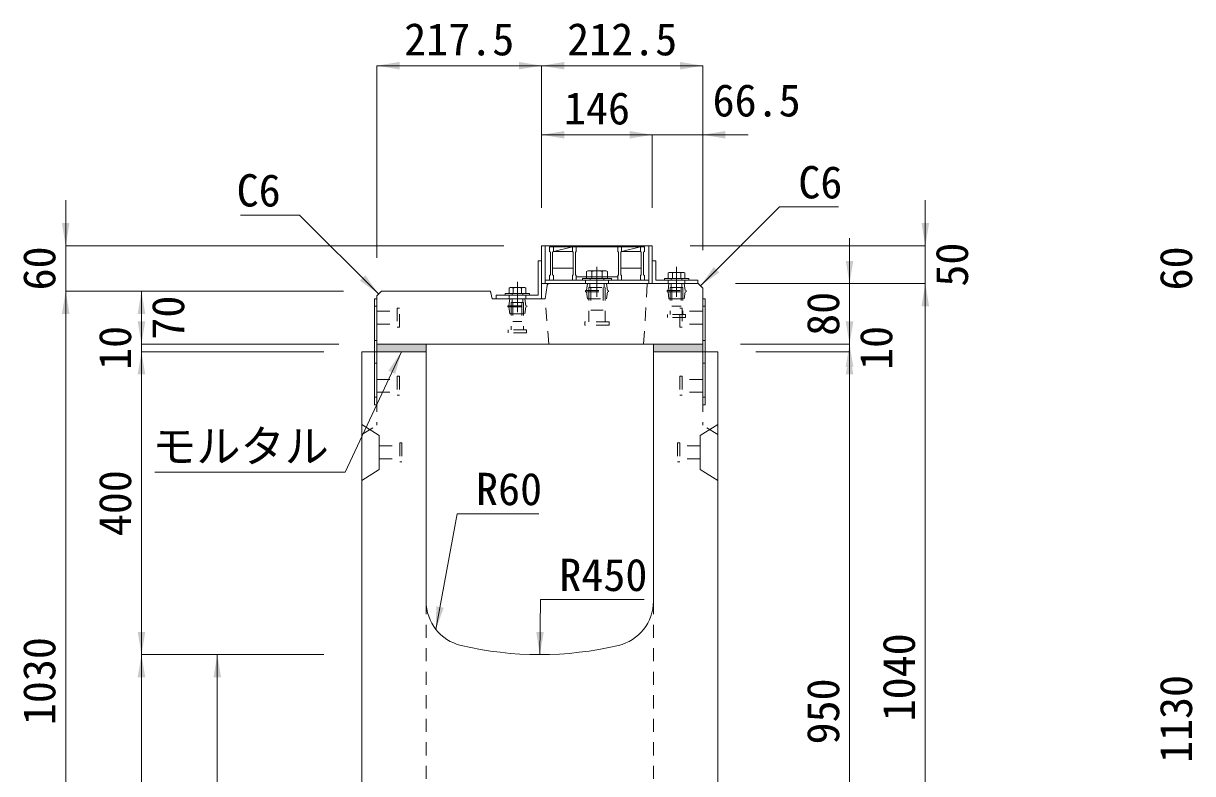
# Model space of a CAD drawing. Units: millimetres at full size. Extents: x -1934 to 78146, y -143454 to -112471.
# Drawn here: x 15217 to 16760, y -135411 to -134421 of the extents above; entities that cross this region are included whole.
import ezdxf
from ezdxf.enums import TextEntityAlignment as Align

# ---------------------------------------------------------------- set-up
doc = ezdxf.new("R2010")
doc.units = ezdxf.units.MM
doc.header["$LTSCALE"] = 23
for name, pattern in [('CHAIN', [18.5, 12, -1.5, 3.5, -1.5]), ('USER2', [1.35, 0.75, -0.6]), ('USER3', [1.35, 0.75, -0.6])]:
    doc.linetypes.add(name, pattern=pattern)
for name, color, linetype, lineweight in [('インサート', 92, 'USER2', 9), ('グレーチング', 7, 'Continuous', 9), ('ジョイント', 7, 'Continuous', 5), ('モルタル', 7, 'Continuous', 13), ('作業エリア', 11, 'Continuous', 13), ('受枠', 3, 'Continuous', 13), ('寸法線', 7, 'Continuous', 13), ('引出線', 4, 'Continuous', 13), ('本体', 2, 'Continuous', 13), ('ｲﾝｻｰﾄ', 3, 'USER3', 5)]:
    doc.layers.add(name, color=color, linetype=linetype, lineweight=lineweight)
doc.layers.add('ハッチング_モルタル', color=30, linetype='Continuous')
doc.styles.add('ＭＳ ゴシック', font='')
doc.styles.get('ＭＳ ゴシック').set_extended_font_data('MS Gothic')

# ---------------------------------------------------------------- blocks, each defined once
blk = doc.blocks.new('filled_arrow')
at = {"color": 0, "linetype": 'Continuous', "lineweight": -2}
blk.add_solid([(7.5, 1.25), (0, 0), (7.5, -1.25)], dxfattribs=at)

msp = doc.modelspace()

# ---------------------------------------------------------------- hatches: boundary and pattern name
at = {"layer": 'ハッチング_モルタル'}
for points in [[(15683.15, -134844.27), (15683.15, -134854.27), (15748.15, -134854.27), (15748.15, -134844.27)], [(16048.15, -134844.27), (16048.15, -134854.27), (16113.15, -134854.27), (16113.15, -134844.27)]]:
    msp.add_hatch(color=256, dxfattribs=at).paths.add_polyline_path(points)

# ---------------------------------------------------------------- linework, layer by layer
at = {"layer": 'インサート', "linetype": 'Continuous', "lineweight": 13}
for p, q in [((15961.66, -134747.47), (15959.8, -134748.31)), ((15959.8, -134748.31), (15959.8, -134757.47)), ((15985.64, -134747.47), (15961.66, -134747.47)), ((15985.64, -134747.47), (15987.5, -134748.31)), ((15987.5, -134748.31), (15987.5, -134757.47)), ((16069.17, -134749.47), (16067.7, -134750.31)), ((16067.7, -134750.31), (16067.7, -134757.47)), ((16069.17, -134749.47), (16088.13, -134749.47)), ((16088.13, -134749.47), (16089.6, -134750.31)), ((16089.6, -134750.31), (16089.6, -134757.47)), ((15859.17, -134769.47), (15857.7, -134770.31)), ((15857.7, -134770.31), (15857.7, -134777.47)), ((15859.17, -134769.47), (15878.13, -134769.47)), ((15878.13, -134769.47), (15879.6, -134770.31)), ((15879.6, -134770.31), (15879.6, -134777.47)), ((15987.5, -134757.47), (15959.8, -134757.47)), ((16067.7, -134757.47), (16089.6, -134757.47)), ((15857.7, -134777.47), (15879.6, -134777.47))]:
    msp.add_line(p, q, dxfattribs=at)
at = {"layer": 'インサート', "linetype": 'Continuous', "lineweight": 5}
for p, q in [((15966.73, -134748.31), (15966.73, -134757.47)), ((15980.58, -134748.31), (15980.58, -134757.47)), ((16073.18, -134750.31), (16073.18, -134757.47)), ((16084.13, -134750.31), (16084.13, -134757.47)), ((15863.18, -134770.31), (15863.18, -134777.47)), ((15874.13, -134770.31), (15874.13, -134777.47))]:
    msp.add_line(p, q, dxfattribs=at)
at = {"layer": 'インサート', "linetype": 'Continuous'}
for p, q in [((15992.65, -134757.47), (15954.65, -134757.47)), ((15954.65, -134757.47), (15954.65, -134759.77)), ((15992.65, -134759.77), (15954.65, -134759.77)), ((15992.65, -134757.47), (15992.65, -134759.77)), ((16062.65, -134757.47), (16094.65, -134757.47)), ((16062.65, -134757.47), (16062.65, -134759.77)), ((16062.65, -134759.77), (16094.65, -134759.77)), ((16094.65, -134757.47), (16094.65, -134759.77)), ((15852.65, -134777.47), (15884.65, -134777.47)), ((15852.65, -134777.47), (15852.65, -134779.77)), ((15852.65, -134779.77), (15884.65, -134779.77)), ((15884.65, -134777.47), (15884.65, -134779.77))]:
    msp.add_line(p, q, dxfattribs=at)
at = {"layer": 'インサート'}
for p, q in [((15959.9, -134773.52), (15961.15, -134764.27)), ((15961.15, -134764.27), (15986.15, -134764.27)), ((15962.75, -134769.27), (15984.55, -134769.27)), ((15962.75, -134769.27), (15962.75, -134814.77)), ((15964.2, -134764.27), (15964.2, -134769.27)), ((15964.65, -134757.47), (15964.65, -134759.77)), ((15965.65, -134769.27), (15965.65, -134799.27)), ((15981.65, -134769.27), (15981.65, -134799.27)), ((15982.65, -134757.47), (15982.65, -134759.77)), ((15983.1, -134764.27), (15983.1, -134769.27)), ((15984.55, -134769.27), (15984.55, -134814.77)), ((15987.4, -134773.52), (15986.15, -134764.27)), ((16067.4, -134773.52), (16068.65, -134764.27)), ((16068.65, -134764.27), (16088.65, -134764.27)), ((16070.4, -134769.27), (16086.9, -134769.27)), ((16070.4, -134769.27), (16070.4, -134805.27)), ((16071.53, -134764.27), (16071.53, -134769.27)), ((16071.65, -134757.47), (16071.65, -134759.77)), ((16072.65, -134769.27), (16072.65, -134794.27)), ((16084.65, -134769.27), (16084.65, -134794.27)), ((16085.65, -134757.47), (16085.65, -134759.77)), ((16085.78, -134764.27), (16085.78, -134769.27)), ((16086.9, -134769.27), (16086.9, -134805.27)), ((16089.9, -134773.52), (16088.65, -134764.27)), ((15857.4, -134793.52), (15858.65, -134784.27)), ((15858.65, -134784.27), (15878.65, -134784.27)), ((15861.53, -134784.27), (15861.53, -134789.27)), ((15861.65, -134777.47), (15861.65, -134779.77)), ((15875.65, -134777.47), (15875.65, -134779.77)), ((15875.78, -134784.27), (15875.78, -134789.27)), ((15879.9, -134793.52), (15878.65, -134784.27)), ((15958.65, -134773.52), (15988.65, -134773.52)), ((15958.65, -134773.52), (15958.65, -134775.02)), ((15958.65, -134775.02), (15988.65, -134775.02)), ((15959.9, -134775.02), (15961.15, -134784.27)), ((15961.15, -134784.27), (15986.15, -134784.27)), ((15987.4, -134775.02), (15986.15, -134784.27)), ((15988.65, -134773.52), (15988.65, -134775.02)), ((16066.15, -134773.52), (16091.15, -134773.52)), ((16066.15, -134773.52), (16066.15, -134775.02)), ((16066.15, -134775.02), (16091.15, -134775.02)), ((16067.4, -134775.02), (16068.65, -134784.27)), ((16068.65, -134784.27), (16088.65, -134784.27)), ((16089.9, -134775.02), (16088.65, -134784.27)), ((16091.15, -134773.52), (16091.15, -134775.02)), ((15683.15, -134800.77), (15710.15, -134800.77)), ((15683.15, -134800.77), (15683.15, -134817.77)), ((15713.15, -134796.77), (15710.15, -134796.77)), ((15710.15, -134796.77), (15710.15, -134821.77)), ((15713.15, -134821.77), (15713.15, -134796.77)), ((15856.15, -134793.52), (15881.15, -134793.52)), ((15856.15, -134793.52), (15856.15, -134795.02)), ((15856.15, -134795.02), (15881.15, -134795.02)), ((15857.4, -134795.02), (15858.65, -134804.27)), ((15860.4, -134789.27), (15876.9, -134789.27)), ((15860.4, -134789.27), (15860.4, -134825.27)), ((15862.65, -134789.27), (15862.65, -134814.27)), ((15874.65, -134789.27), (15874.65, -134814.27)), ((15876.9, -134789.27), (15876.9, -134825.27)), ((15879.9, -134795.02), (15878.65, -134804.27)), ((15881.15, -134793.52), (15881.15, -134795.02)), ((15965.65, -134799.27), (15981.65, -134799.27)), ((16072.65, -134794.27), (16084.65, -134794.27)), ((16083.15, -134796.77), (16086.15, -134796.77)), ((16083.15, -134821.77), (16083.15, -134796.77)), ((16086.15, -134796.77), (16086.15, -134821.77)), ((16113.15, -134800.77), (16086.15, -134800.77)), ((16113.15, -134800.77), (16113.15, -134817.77)), ((15683.15, -134817.77), (15710.15, -134817.77)), ((15858.65, -134804.27), (15878.65, -134804.27)), ((15862.65, -134814.27), (15874.65, -134814.27)), ((15957.65, -134819.27), (15957.65, -134814.77)), ((15989.65, -134814.77), (15957.65, -134814.77)), ((15989.65, -134814.77), (15989.65, -134819.27)), ((16066.65, -134809.27), (16066.65, -134805.27)), ((16090.65, -134805.27), (16066.65, -134805.27)), ((16090.65, -134809.27), (16066.65, -134809.27)), ((16113.15, -134817.77), (16086.15, -134817.77)), ((16090.65, -134805.27), (16090.65, -134809.27)), ((15710.15, -134821.77), (15713.15, -134821.77)), ((15856.65, -134829.27), (15856.65, -134825.27)), ((15880.65, -134825.27), (15856.65, -134825.27)), ((15880.65, -134829.27), (15856.65, -134829.27)), ((15880.65, -134825.27), (15880.65, -134829.27)), ((15989.65, -134819.27), (15957.65, -134819.27)), ((16086.15, -134821.77), (16083.15, -134821.77))]:
    msp.add_line(p, q, dxfattribs=at)
at = {"layer": 'インサート', "linetype": 'Continuous', "lineweight": 5}
for centre, radius, start, end in [((15963.26, -134754.97), 7.5, 62.50883, 117.49117), ((15973.65, -134776.2), 28.73, 76.05376, 103.94624), ((15984.04, -134754.97), 7.5, 62.50883, 117.49117), ((16070.44, -134754.32), 4.85, 55.61575, 124.38425), ((16078.65, -134767.59), 18.12, 72.41205, 107.58795), ((16086.86, -134754.32), 4.85, 55.61575, 124.38425), ((15860.44, -134774.32), 4.85, 55.61575, 124.38425), ((15868.65, -134787.59), 18.12, 72.41205, 107.58795), ((15876.86, -134774.32), 4.85, 55.61575, 124.38425)]:
    msp.add_arc(centre, radius, start, end, dxfattribs=at)
at = {"layer": 'グレーチング'}
for p, q in [((15911.15, -134715.77), (15911.15, -134721.77)), ((15911.15, -134715.77), (16036.15, -134715.77)), ((15911.15, -134721.77), (15912.15, -134722.77)), ((15912.15, -134722.77), (15912.15, -134752.77)), ((15916.15, -134721.77), (15915.15, -134722.77)), ((15915.15, -134722.77), (15915.15, -134752.77)), ((15916.15, -134715.77), (15916.15, -134721.77)), ((15916.15, -134721.77), (15941.15, -134715.77)), ((15916.15, -134721.77), (15941.15, -134721.77)), ((15941.15, -134715.77), (15941.15, -134721.77)), ((15941.15, -134721.77), (15942.15, -134722.77)), ((15942.15, -134722.77), (15942.15, -134752.77)), ((15946.15, -134721.77), (15945.15, -134722.77)), ((15945.15, -134722.77), (15945.15, -134752.77)), ((15946.15, -134715.77), (15946.15, -134721.77)), ((16001.15, -134715.77), (16001.15, -134721.77)), ((16001.15, -134721.77), (16002.15, -134722.77)), ((16002.15, -134722.77), (16002.15, -134752.77)), ((16006.15, -134721.77), (16005.15, -134722.77)), ((16005.15, -134722.77), (16005.15, -134752.77)), ((16006.15, -134721.77), (16031.15, -134715.77)), ((16006.15, -134715.77), (16006.15, -134721.77)), ((16006.15, -134721.77), (16031.15, -134721.77)), ((16031.15, -134715.77), (16031.15, -134721.77)), ((16031.15, -134721.77), (16032.15, -134722.77)), ((16032.15, -134722.77), (16032.15, -134752.77)), ((16036.15, -134721.77), (16035.15, -134722.77)), ((16035.15, -134722.77), (16035.15, -134752.77)), ((16036.15, -134715.77), (16036.15, -134721.77)), ((15911.15, -134753.77), (15912.15, -134752.77)), ((15911.15, -134759.77), (15911.15, -134753.77)), ((15942.15, -134743.77), (15915.15, -134743.77)), ((15916.15, -134753.77), (15915.15, -134752.77)), ((15916.15, -134759.77), (15916.15, -134753.77)), ((15941.15, -134753.77), (15942.15, -134752.77)), ((15941.15, -134759.77), (15941.15, -134753.77)), ((15946.15, -134753.77), (15945.15, -134752.77)), ((15946.15, -134759.77), (15946.15, -134753.77)), ((16001.15, -134755.27), (15946.15, -134755.27)), ((16001.15, -134753.77), (16002.15, -134752.77)), ((16001.15, -134759.77), (16001.15, -134753.77)), ((16032.15, -134743.77), (16005.15, -134743.77)), ((16006.15, -134753.77), (16005.15, -134752.77)), ((16006.15, -134759.77), (16006.15, -134753.77)), ((16031.15, -134753.77), (16032.15, -134752.77)), ((16031.15, -134759.77), (16031.15, -134753.77)), ((16036.15, -134753.77), (16035.15, -134752.77)), ((16036.15, -134759.77), (16036.15, -134753.77)), ((15911.15, -134759.77), (15916.15, -134759.77)), ((15941.15, -134759.77), (15946.15, -134759.77)), ((16001.15, -134759.77), (16006.15, -134759.77)), ((16031.15, -134759.77), (16036.15, -134759.77))]:
    msp.add_line(p, q, dxfattribs=at)
at = {"layer": 'ジョイント'}
for p, q in [((15679.95, -134784.27), (15683.15, -134784.27)), ((15679.95, -134784.27), (15679.95, -134924.27)), ((15683.15, -134784.27), (15683.15, -134924.27)), ((16113.15, -134784.27), (16116.35, -134784.27)), ((16113.15, -134784.27), (16113.15, -134924.27)), ((16116.35, -134784.27), (16116.35, -134924.27)), ((15679.95, -134924.27), (15683.15, -134924.27)), ((16113.15, -134924.27), (16116.35, -134924.27))]:
    msp.add_line(p, q, dxfattribs=at)
at = {"layer": 'ジョイント', "linetype": 'USER2'}
for p, q in [((15679.95, -134794.27), (15683.15, -134794.27)), ((16113.15, -134794.27), (16116.35, -134794.27)), ((15679.95, -134839.27), (15683.15, -134839.27)), ((16113.15, -134839.27), (16116.35, -134839.27)), ((15679.95, -134869.27), (15683.15, -134869.27)), ((16113.15, -134869.27), (16116.35, -134869.27)), ((15679.95, -134914.27), (15683.15, -134914.27)), ((16113.15, -134914.27), (16116.35, -134914.27))]:
    msp.add_line(p, q, dxfattribs=at)
at = {"layer": 'モルタル'}
for points in [[(15683.15, -134844.27), (15748.15, -134844.27), (15748.15, -134854.27), (15683.15, -134854.27)], [(16048.15, -134844.27), (16113.15, -134844.27), (16113.15, -134854.27), (16048.15, -134854.27)]]:
    msp.add_lwpolyline(points, close=True, dxfattribs=at)
at = {"layer": '作業エリア'}
for p, q in [((15907.77, -134766.82), (15908.15, -134764.27)), ((15908.15, -134764.27), (15910.73, -134764.27)), ((15830.69, -134774.27), (15833.15, -134774.27)), ((15833.15, -134774.27), (15833.63, -134776.68))]:
    msp.add_line(p, q, dxfattribs=at)
at = {"layer": '受枠'}
for p, q in [((15900.65, -134714.27), (16046.65, -134714.27)), ((15900.65, -134714.27), (15900.65, -134764.27)), ((15905.15, -134714.27), (15905.15, -134764.27)), ((16042.15, -134714.27), (16042.15, -134764.27)), ((16046.65, -134714.27), (16046.65, -134764.27)), ((15896.15, -134779.77), (15896.15, -134734.27)), ((15896.15, -134734.27), (15900.65, -134734.27)), ((15900.65, -134734.27), (15900.65, -134784.27)), ((16051.15, -134734.27), (16046.65, -134734.27)), ((16051.15, -134759.77), (16051.15, -134734.27)), ((15900.65, -134764.27), (16046.65, -134764.27)), ((15905.15, -134759.77), (16042.15, -134759.77)), ((16046.65, -134764.27), (16106.65, -134764.27)), ((16106.65, -134759.77), (16051.15, -134759.77)), ((16106.65, -134764.27), (16106.65, -134759.77)), ((15840.65, -134784.27), (15840.65, -134779.77)), ((15840.65, -134779.77), (15896.15, -134779.77)), ((15900.65, -134784.27), (15840.65, -134784.27))]:
    msp.add_line(p, q, dxfattribs=at)
at = {"layer": '受枠', "linetype": 'CHAIN'}
for p, q in [((15973.65, -134742.02), (15973.65, -134782.02)), ((16078.65, -134742.02), (16078.65, -134782.02)), ((15868.65, -134762.02), (15868.65, -134802.02))]:
    msp.add_line(p, q, dxfattribs=at)
at = {"layer": '受枠', "linetype": 'USER2'}
for p, q in [((15958.65, -134759.77), (15958.65, -134764.27)), ((15988.65, -134759.77), (15988.65, -134764.27)), ((16067.65, -134759.77), (16067.65, -134764.27)), ((16089.65, -134759.77), (16089.65, -134764.27)), ((15857.65, -134779.77), (15857.65, -134784.27)), ((15879.65, -134779.77), (15879.65, -134784.27))]:
    msp.add_line(p, q, dxfattribs=at)
at = {"layer": '寸法線'}
for p, q in [((15683.15, -134476.59), (15900.65, -134476.59)), ((15683.15, -134730.27), (15683.15, -134476.59)), ((15900.65, -134664.27), (15900.65, -134476.59)), ((15900.65, -134476.59), (16113.15, -134476.59)), ((15900.65, -134664.27), (15900.65, -134476.59)), ((16113.15, -134720.27), (16113.15, -134476.59)), ((15900.65, -134567.82), (16046.65, -134567.82)), ((15900.65, -134664.27), (15900.65, -134567.82)), ((15986.65, -134567.82), (16173.15, -134567.82)), ((16046.65, -134664.27), (16046.65, -134567.82)), ((16046.65, -134664.27), (16046.65, -134567.82)), ((16113.15, -134720.27), (16113.15, -134567.82)), ((15272.59, -134834.27), (15272.59, -134654.27)), ((16406.91, -134824.27), (16406.91, -134654.27)), ((16306.91, -134904.27), (16306.91, -134704.27)), ((16306.91, -134904.27), (16306.91, -134704.27)), ((15850.65, -134714.27), (15272.59, -134714.27)), ((16096.65, -134714.27), (16406.91, -134714.27)), ((16156.65, -134764.27), (16306.91, -134764.27)), ((16156.65, -134764.27), (16406.91, -134764.27)), ((16156.65, -134764.27), (16306.91, -134764.27)), ((16157.15, -134764.27), (16406.91, -134764.27)), ((16406.91, -135804.27), (16406.91, -134764.27)), ((15639.15, -134774.27), (15272.59, -134774.27)), ((15272.59, -135804.27), (15272.59, -134774.27)), ((15639.15, -134774.27), (15272.59, -134774.27)), ((15372.58, -134844.27), (15372.58, -134774.27)), ((15639.15, -134774.27), (15372.58, -134774.27)), ((15372.58, -134914.27), (15372.58, -134784.27)), ((16306.91, -134784.27), (16306.91, -134914.27)), ((16306.91, -134784.27), (16306.91, -134914.27)), ((15633.15, -134844.27), (15372.58, -134844.27)), ((15633.15, -134844.27), (15372.58, -134844.27)), ((16163.15, -134844.27), (16306.91, -134844.27)), ((16163.15, -134844.27), (16306.91, -134844.27)), ((16163.15, -134844.27), (16306.91, -134844.27)), ((16163.15, -134844.27), (16306.91, -134844.27)), ((15613.15, -134854.27), (15372.58, -134854.27)), ((15372.59, -134854.27), (15372.59, -135254.27)), ((15613.15, -134854.27), (15372.59, -134854.27)), ((16183.15, -134854.27), (16306.91, -134854.27)), ((16183.15, -134854.27), (16306.91, -134854.27)), ((16183.15, -134854.27), (16306.91, -134854.27)), ((16306.91, -135804.27), (16306.91, -134854.27)), ((15372.59, -135804.27), (15372.59, -135254.27)), ((15613.15, -135254.27), (15372.59, -135254.27)), ((15613.15, -135254.27), (15372.59, -135254.27)), ((15472.59, -135254.27), (15472.59, -135704.27)), ((15613.15, -135254.27), (15472.59, -135254.27))]:
    msp.add_line(p, q, dxfattribs=at)
at = {"layer": '引出線'}
for points in [[(16110.15, -134767.27), (16214.32, -134663.1), (16292.31, -134663.1)], [(15685.43, -134777.99), (15581.26, -134673.82), (15503.27, -134673.82)], [(15715.65, -134854.27), (15641.26, -135013.22), (15390.35, -135013.22)], [(15761.08, -135220.95), (15789.07, -135068.17), (15896.76, -135068.17)], [(15898.15, -135254.27), (15898.94, -135181.55), (16035.87, -135181.55)]]:
    msp.add_lwpolyline(points, dxfattribs=at)
at = {"layer": '本体'}
for p, q in [((15907.77, -134766.82), (15905.15, -134784.27)), ((15910.73, -134764.27), (16107.15, -134764.27)), ((16107.15, -134764.27), (16113.15, -134770.27)), ((16113.15, -134770.27), (16113.15, -134844.27)), ((15683.15, -134780.27), (15689.15, -134774.27)), ((15683.15, -134780.27), (15683.15, -134844.27)), ((15689.15, -134774.27), (15830.69, -134774.27)), ((15833.63, -134776.68), (15835.15, -134784.27)), ((15835.15, -134784.27), (15905.15, -134784.27)), ((15683.15, -134844.27), (16113.15, -134844.27)), ((15683.15, -134854.27), (15748.15, -134854.27)), ((16048.15, -134854.27), (16113.15, -134854.27))]:
    msp.add_line(p, q, dxfattribs=at)
at = {"layer": '本体', "linetype": 'USER2', "lineweight": 15}
for p, q in [((16035.15, -134844.27), (16040.15, -134764.27)), ((15910.15, -134844.27), (15905.15, -134784.27))]:
    msp.add_line(p, q, dxfattribs=at)
at = {"layer": '本体', "lineweight": 20}
for p, q in [((15663.15, -134854.27), (15663.15, -135804.27)), ((15748.15, -134854.27), (15663.15, -134854.27)), ((15748.15, -135183.74), (15748.15, -134854.27)), ((16048.15, -135183.74), (16048.15, -134854.27)), ((16133.15, -134854.27), (16048.15, -134854.27)), ((16133.15, -135804.27), (16133.15, -134854.27))]:
    msp.add_line(p, q, dxfattribs=at)
at = {"layer": '本体', "linetype": 'USER3', "lineweight": 5}
for p, q in [((15683.15, -134854.27), (15683.15, -134951.27)), ((16113.15, -134854.27), (16113.15, -134951.27)), ((15663.15, -134963.77), (15683.15, -134951.27)), ((16133.15, -134963.77), (16113.15, -134951.27))]:
    msp.add_line(p, q, dxfattribs=at)
at = {"layer": '本体', "lineweight": 5}
for p, q in [((15663.15, -134950.27), (15686.35, -134964.77)), ((16133.15, -134950.27), (16109.95, -134964.77)), ((15686.35, -134964.77), (15686.35, -135009.77)), ((16109.95, -134964.77), (16109.95, -135009.77)), ((15663.15, -135024.27), (15686.35, -135009.77)), ((16133.15, -135024.27), (16109.95, -135009.77))]:
    msp.add_line(p, q, dxfattribs=at)
at = {"layer": '本体', "linetype": 'USER3', "lineweight": 9}
for p, q in [((15748.15, -135183.74), (15748.15, -135704.27)), ((16048.15, -135183.74), (16048.15, -135704.27))]:
    msp.add_line(p, q, dxfattribs=at)
at = {"layer": '本体'}
for centre, start, end in [((15910.73, -134767.27), 90, 171.46923), ((15830.69, -134777.27), 11.30993, 90)]:
    msp.add_arc(centre, 3, start, end, dxfattribs=at)
at = {"layer": '本体', "lineweight": 20}
for centre, radius, start, end in [((15808.15, -135183.74), 60, 180, 256.65776), ((15988.15, -135183.74), 60, 283.34229, 0), ((15898.15, -134804.27), 450, 256.65776, 283.34229)]:
    msp.add_arc(centre, radius, start, end, dxfattribs=at)
at = {"layer": 'ｲﾝｻｰﾄ'}
for p, q in [((15683.15, -134890.77), (15710.15, -134890.77)), ((15710.15, -134886.77), (15710.15, -134911.77)), ((15710.15, -134886.77), (15713.15, -134886.77)), ((15713.15, -134886.77), (15713.15, -134911.77)), ((16083.15, -134886.77), (16083.15, -134911.77)), ((16086.15, -134886.77), (16083.15, -134886.77)), ((16086.15, -134886.77), (16086.15, -134911.77)), ((16113.15, -134890.77), (16086.15, -134890.77)), ((15683.15, -134907.77), (15710.15, -134907.77)), ((16113.15, -134907.77), (16086.15, -134907.77)), ((15710.15, -134911.77), (15713.15, -134911.77)), ((16086.15, -134911.77), (16083.15, -134911.77)), ((15686.35, -134978.77), (15713.35, -134978.77)), ((15686.35, -134978.77), (15686.35, -134995.77)), ((15713.35, -134974.77), (15713.35, -134999.77)), ((15713.35, -134974.77), (15716.35, -134974.77)), ((15716.35, -134974.77), (15716.35, -134999.77)), ((16079.95, -134974.77), (16079.95, -134999.77)), ((16082.95, -134974.77), (16079.95, -134974.77)), ((16082.95, -134974.77), (16082.95, -134999.77)), ((16109.95, -134978.77), (16082.95, -134978.77)), ((16109.95, -134978.77), (16109.95, -134995.77)), ((15686.35, -134995.77), (15713.35, -134995.77)), ((15713.35, -134999.77), (15716.35, -134999.77)), ((16082.95, -134999.77), (16079.95, -134999.77)), ((16109.95, -134995.77), (16082.95, -134995.77))]:
    msp.add_line(p, q, dxfattribs=at)

# ---------------------------------------------------------------- block references
at = {"layer": '寸法線', "xscale": 4, "yscale": 4}
for p in [(15683.15, -134476.59), (15900.65, -134476.59), (15900.65, -134567.82), (16113.15, -134567.82)]:
    msp.add_blockref('filled_arrow', p, dxfattribs=at)
for p, rotation in [((15900.65, -134476.59), 180), ((16113.15, -134476.59), 180), ((16046.65, -134567.82), 180), ((16046.65, -134567.82), 180), ((15272.59, -134714.27), 90), ((16406.91, -134714.27), 90), ((16306.91, -134764.27), 90), ((16306.91, -134764.27), 90), ((16406.91, -134764.27), 270), ((16406.91, -134764.27), 270), ((15272.59, -134774.27), 270), ((15272.59, -134774.27), 270), ((15372.58, -134774.27), 270), ((15372.58, -134844.27), 90), ((15372.58, -134844.27), 90), ((16306.91, -134844.27), 90), ((16306.91, -134844.27), 90), ((16306.91, -134844.27), 270), ((16306.91, -134844.27), 270), ((15372.58, -134854.27), 270), ((15372.59, -134854.27), 270), ((16306.91, -134854.27), 270), ((16306.91, -134854.27), 270), ((16306.91, -134854.27), 270), ((15372.59, -135254.27), 90), ((15372.59, -135254.27), 270), ((15472.59, -135254.27), 270)]:
    msp.add_blockref('filled_arrow', p, dxfattribs=dict(at, rotation=rotation))
at = {"layer": '引出線', "xscale": 4, "yscale": 4}
for p, rotation in [((15685.43, -134777.99), 135), ((16110.15, -134767.27), 45), ((15715.65, -134854.27), 244.9), ((15761.08, -135220.95), 79.6), ((15898.15, -135254.27), 89.4)]:
    msp.add_blockref('filled_arrow', p, dxfattribs=dict(at, rotation=rotation))

# ---------------------------------------------------------------- texts
at = {"layer": '寸法線', "style": 'ＭＳ ゴシック'}
for s, p in [('217.5', (15791.9, -134441.59)), ('212.5', (16006.9, -134441.59)), ('66.5', (16184.32, -134522.29)), ('146', (15973.65, -134532.82))]:
    msp.add_text(s, height=42.72, dxfattribs=at).set_placement(p, align=Align.MIDDLE_CENTER)
for s, p in [('60', (15237.59, -134744.27)), ('50', (16441.91, -134739.27)), ('60', (16737.59, -134744.27)), ('70', (15407.58, -134809.27)), ('80', (16271.91, -134804.27)), ('80', (16271.91, -134804.27)), ('10', (15337.58, -134849.27)), ('10', (16341.91, -134849.27)), ('10', (16341.91, -134849.27)), ('400', (15337.59, -135054.27)), ('1030', (15237.59, -135289.27)), ('1040', (16371.91, -135284.27)), ('950', (16271.91, -135329.27)), ('1130', (16737.59, -135339.27))]:
    msp.add_text(s, height=42.72, rotation=90, dxfattribs=at).set_placement(p, align=Align.MIDDLE_CENTER)
at = {"layer": '引出線', "style": 'ＭＳ ゴシック'}
for s, p in [('C6', (16239.32, -134609.1)), ('R60', (15814.07, -135014.17)), ('R450', (15923.94, -135127.55))]:
    msp.add_text(s, height=42.72, dxfattribs=at).set_placement(p, align=Align.TOP_LEFT)
msp.add_text('C6', height=42.72, dxfattribs=at).set_placement((15556.26, -134619.82), align=Align.TOP_RIGHT)
msp.add_text('モルタル', height=42.72, dxfattribs=at).set_placement((15503.3, -134957.62), align=Align.TOP_CENTER)

doc.saveas('drawing.dxf')
